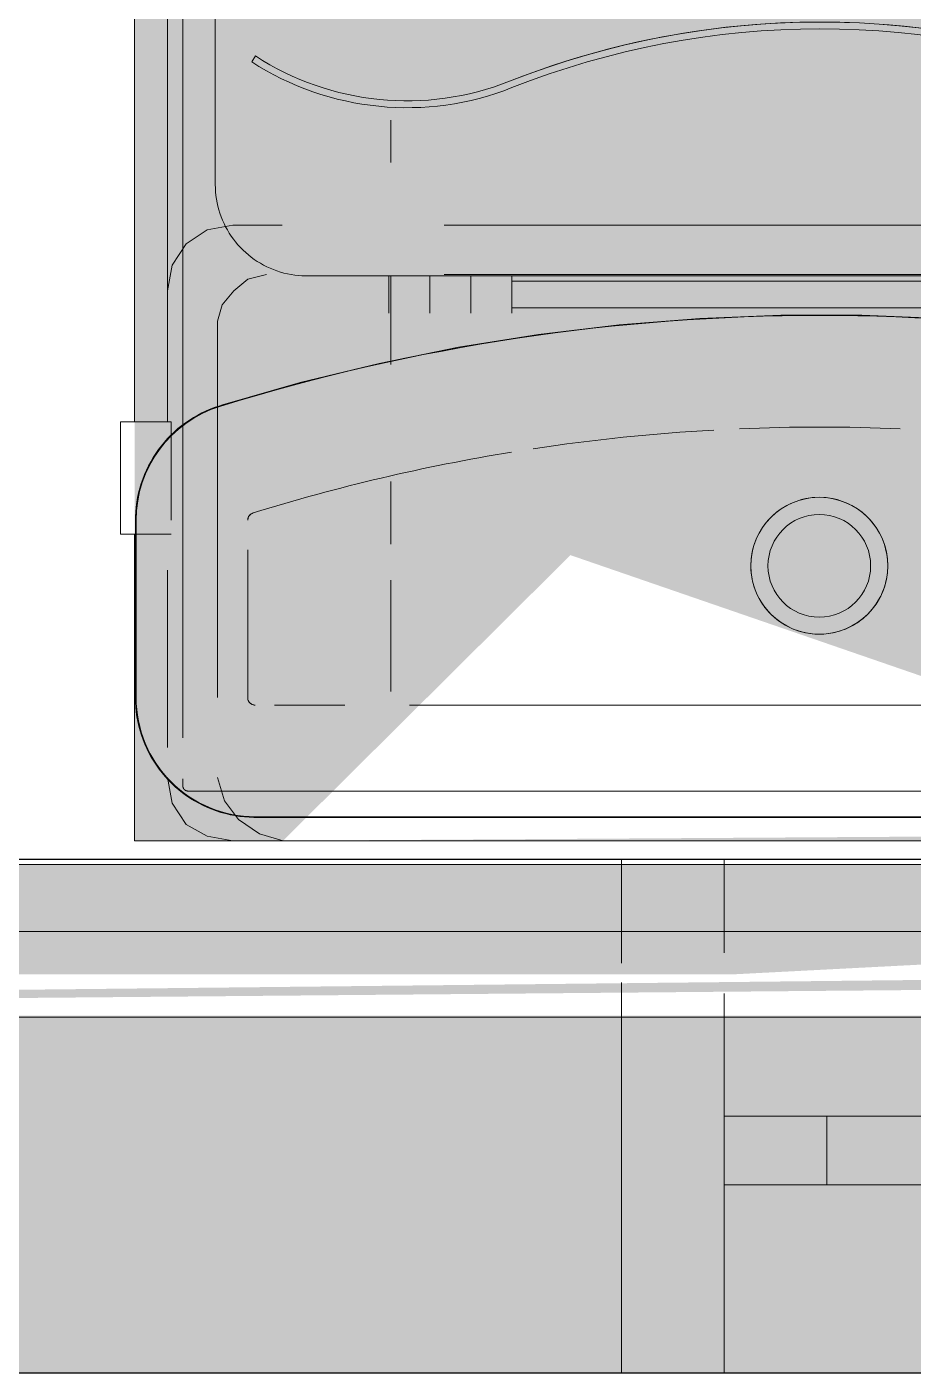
# Model space of a CAD drawing. Header units: metres. Extents: x 5 to 242, y -3 to 162.
# Drawn here: x 186.083 to 186.3419, y 80.4457 to 80.8389 of the extents above; entities that cross this region are included whole.
import ezdxf

# ---------------------------------------------------------------- set-up
doc = ezdxf.new("R2010")
doc.units = ezdxf.units.M
doc.linetypes.add('IMPORT-Dashed _3_', pattern=[0.75, 0.5, -0.25])
doc.layers.add('1053_ARQ_BASE_MATADOURO_dwg', color=7, linetype='Continuous', lineweight=5, true_color=0x767676)
for name, color, linetype, lineweight in [('A-EQUIPAMENTOS', 7, 'Continuous', 5), ('A-PAREDE', 7, 'Continuous', 30), ('A-WALL', 7, 'Continuous', 9), ('A_lay', 7, 'Continuous', 5), ('A_PROJEÇÃO', 7, 'IMPORT-Dashed _3_', 5), ('P-PIPE', 7, 'Continuous', 5), ('P-SANR-FIXT', 7, 'Continuous', 5)]:
    doc.layers.add(name, color=color, linetype=linetype, lineweight=lineweight)

# ---------------------------------------------------------------- blocks, each defined once
blk = doc.blocks.new('UT_Bacia com caixa acoplada - UT_Bacia com caixa acoplada-V39-TÉRREO 1_20')
at = {"layer": 'P-SANR-FIXT', "color": 9, "true_color": 0xc0c0c0}
for p, q in [((0.1649999999997719, -0.01229811905160714), (-0.1650000000001877, -0.01229811905160714)), ((-0.1649999999999998, -0.01245945945945865), (0.165, -0.01245945945945865)), ((0.165, -0.01249999999999924), (-0.1649999999999998, -0.01249999999999924)), ((0.1672043461841086, -0.09040602553505615), (0.1672043461841085, -0.04729894077870246)), ((0.1672043461841087, -0.09040602553505615), (0.1672043461841086, -0.04729894077870244)), ((0.1997989407787032, -0.09910397061031756), (0.1997989407787032, -0.04729894077870239)), ((0.1998394813192438, -0.04729894077870239), (0.1998394813192439, -0.09910397061031756)), ((0.2000008217270745, -0.09910397061048262), (0.2000008217270745, -0.04729894077884037)), ((0.1861473656077662, -0.4288368561510854), (0.1861473656077662, -0.09910397061048262)), ((0.08999999999973698, -0.1610900000001306), (-0.0900000000001528, -0.1610900000001306)), ((0.08999999999999939, -0.1595600000000009), (0.08999999999999939, -0.1704400000000009)), ((0.08999999999999939, -0.1595600000000009), (0.08999999999999939, -0.1704400000000009)), ((0.08999999999999937, -0.1689100000000008), (0.08999999999999937, -0.1610900000000008)), ((0.08999999999999937, -0.1689100000000008), (0.08999999999999937, -0.1610900000000008)), ((0.1019999999999994, -0.1704400000000009), (0.1019999999999994, -0.1595600000000009)), ((0.1019999999999994, -0.1704400000000009), (0.1019999999999994, -0.1595600000000009)), ((0.1019999999999994, -0.1595600000000009), (0.1019999999999994, -0.1704400000000009)), ((0.1019999999999994, -0.1595600000000009), (0.1019999999999994, -0.1704400000000009)), ((0.1139999999999994, -0.1595600000000009), (0.1139999999999994, -0.1704400000000009)), ((0.1139999999999994, -0.1595600000000009), (0.1139999999999994, -0.1704400000000009)), ((0.1139999999999994, -0.1704400000000009), (0.1139999999999994, -0.1595600000000009)), ((0.1139999999999994, -0.1704400000000009), (0.1139999999999994, -0.1595600000000009)), ((0.1259999999999994, -0.1704400000000009), (0.1259999999999994, -0.1595600000000009)), ((0.1259999999999994, -0.1704400000000009), (0.1259999999999994, -0.1595600000000009)), ((-0.0900000000001528, -0.1689100000001756), (0.08999999999973698, -0.1689100000001756)), ((0.1499999999997926, -0.1704735377196816), (-0.1500000000002085, -0.1704735377196816)), ((0.1766577445154922, -0.4410690897938715), (0.1766577445154922, -0.1971312822353118)), ((0.1660384845797292, -0.2330115966159581), (0.164950215291877, -0.2346895924315421))]:
    blk.add_line(p, q, dxfattribs=at)
at = {"layer": 'P-SANR-FIXT', "color": 254, "true_color": 0xe0e0e0}
for p, q in [((0.1649999999997719, -0.02000242522449371), (-0.1650000000001877, -0.02000242522449371)), ((0.123910482490763, -0.02000242522449371), (0.1083004234524375, -0.02000242522449371)), ((0.1254039361194693, -0.2159388807706095), (0.1254039361194693, -0.203567555567029))]:
    blk.add_line(p, q, dxfattribs=at)
at = {"layer": 'P-SANR-FIXT', "color": 254, "true_color": 0xd3d3d3}
for p, q in [((0.1791942856514179, -0.02000242522449371), (0.1649999999997719, -0.02000242522449371)), ((0.1844164735785555, -0.02000242522449371), (0.1846403814983514, -0.02000242522449371)), ((0.1846620993287517, -0.02000242522449371), (0.1845408012871882, -0.02000242522449371)), ((0.1846620993287517, -0.02000242522449371), (0.1847214941382419, -0.02000361327908359)), ((0.1847214941382419, -0.02000361327908359), (0.1847807939287577, -0.02000717554234343)), ((0.1851293144336432, -0.02007782414622743), (0.1851853203684197, -0.0200976355106297)), ((0.1852947328530259, -0.02014389436723632), (0.1853479643664803, -0.02017026785508824)), ((0.1857275641405617, -0.02045289652179818), (0.1857680926447171, -0.02049633147577242)), ((0.1858437795863756, -0.02058788725375453), (0.1858788169411069, -0.02063586160794166)), ((0.1860464255538926, -0.02094949374987082), (0.1860668404103683, -0.02100528253475495)), ((0.1861473656077662, -0.02356000000010899), (0.1861473656077662, -0.02148769150357748)), ((0.1861473656077662, -0.09910397061048262), (0.1861473656077662, -0.03550016951460257)), ((0.1199188116889888, -0.04509459459459393), (-0.1198088111201021, -0.04509459459459392)), ((0.1199188116889889, -0.04509459459459381), (-0.1198088111201021, -0.04509459459459381)), ((0.1593711800684363, -0.04509459459459395), (0.1388199836378608, -0.04509459459459395)), ((0.1593711800684363, -0.04509459459459381), (0.1388199836378608, -0.04509459459459381)), ((0.1672043461841085, -0.04729894077870246), (0.1672043461841086, -0.09040602553505615)), ((0.1672043461841086, -0.04729894077870245), (0.1672043461841087, -0.09040602553505615)), ((0.1254039361194693, -0.1705494989545987), (0.1254039361194693, -0.1446237028165857)), ((0.164950215291877, -0.2346895924315421), (0.1660384845797293, -0.2330115966159581))]:
    blk.add_line(p, q, dxfattribs=at)
at = {"layer": 'P-SANR-FIXT', "color": 254, "true_color": 0xe9e9e9}
for p, q in [((-0.1198088111201021, -0.04509459459459392), (0.1199188116889888, -0.04509459459459393)), ((-0.1198088111201021, -0.04509459459459381), (0.1199188116889888, -0.04509459459459381)), ((0.1388199836378607, -0.04509459459459395), (0.1593711800684363, -0.04509459459459395)), ((0.1388199836378607, -0.04509459459459381), (0.1593711800684363, -0.04509459459459381)), ((0.1254039361194693, -0.08160507972351698), (0.1254039361194693, -0.04908992771113444)), ((0.1254039361194693, -0.110442718001934), (0.1254039361194693, -0.09214260642085756))]:
    blk.add_line(p, q, dxfattribs=at)
at = {"layer": 'P-SANR-FIXT', "color": 9, "true_color": 0xc0c0c0, "flags": 128}
for points in [[(0.2000008217270745, -0.04729894077884037), (0.1999728248028125, -0.04589928122195724), (0.1998888788194901, -0.04450186082181299), (0.1997491180725909, -0.04310891515291806), (0.1995537661493316, -0.04172267263121685), (0.1993031355714724, -0.04034535094897729), (0.1989976272945296, -0.03897915352721412), (0.1986377300660253, -0.03762626599015075), (0.1982240196452687, -0.03628885266941233), (0.1977571578805106, -0.0349690531408607), (0.1972378916508176, -0.03366897880238776), (0.1966670516715574, -0.0323907094955086), (0.1960455511650187, -0.03113629017844724), (0.1953743843990778, -0.02990772765438778), (0.1946546250977925, -0.02870698736147515), (0.1938874247223976, -0.02753599022789167), (0.1930740106296344, -0.02639660959942521), (0.1922156841086595, -0.02529066824188504), (0.1913138182990293, -0.02421993542550372), (0.1903698559930861, -0.02318612409444377), (0.1893853073298149, -0.02219088812632945), (0.1883617473767059, -0.02123581968630861), (0.1873008136111268, -0.0203224466802878), (0.1862042033012051, -0.01945223031004353), (0.1850736707894081, -0.01862656273630837), (0.183911024686306, -0.01784676485094078), (0.1827181249778438, -0.0171140841642773), (0.1814968800491719, -0.01642969280912257), (0.1802492436316887, -0.01579468566567393), (0.1789772116771754, -0.01521007860973696), (0.1776828191658158, -0.01467680688811288), (0.1763681368490707, -0.01419572362164308), (0.1750352679386335, -0.01376759844096978), (0.1736863447402215, -0.01339311625515147), (0.1723235252430117, -0.01307287615562818), (0.1709489896679112, -0.01280739045844712), (0.1695649369784031, -0.01259708388384788), (0.1681735813633943, -0.01244229287764265), (0.1667771486952523, -0.01234326507245078), (0.1653778729682985, -0.01230015889142142), (0.1649999999997719, -0.01229811905160714)], [(0.1753658744907516, -0.1325345878290856), (0.1766944510208137, -0.1320933224818762), (0.1780043189237469, -0.1315992812090906), (0.1792933826908026, -0.1310532543712943), (0.1805595800945728, -0.1304561154949115), (0.1818008854892232, -0.1298088198748588), (0.1830153130512626, -0.1291124030459181), (0.1842009199553067, -0.1283679791266601), (0.1853558094837259, -0.1275767390364039), (0.1864781340590889, -0.12673994859048), (0.1875660982016205, -0.1258589464751818), (0.1886179614009994, -0.124935142105872), (0.1896320409005574, -0.123970013372609), (0.1906067143888878, -0.1229651042753731), (0.1915404225969258, -0.1219220224542976), (0.1924316717902395, -0.1208424366179552), (0.1932790361605559, -0.1197280738732321), (0.194081160105707, -0.1185807169628914), (0.1948367603981362, -0.1174022014132484), (0.1955446282387766, -0.116194412597713), (0.196203631190203, -0.11495928272077), (0.1968127149880864, -0.1136987877266971), (0.1973709052283186, -0.1124149441387017), (0.197877308925509, -0.1111098058325659), (0.1983311159420227, -0.109785460751037), (0.1987316002832631, -0.108444027564092), (0.1990781212597525, -0.1070876522783336), (0.1993701245117154, -0.1057185048050113), (0.1996071428964402, -0.1043387754880552), (0.1997887972350938, -0.1029506715999527), (0.1999147969194044, -0.1015564138108042), (0.1999849403765493, -0.1001582326357571), (0.2000008217270745, -0.09910397061048262)], [(-0.1753658744910288, -0.1325345878290856), (-0.1526089801758157, -0.1390949596620516), (-0.1296079440471254, -0.1447400508453244), (-0.1063995628563222, -0.1494608304374629), (-0.08302096506223279, -0.1532497461980049), (-0.05950955143430838, -0.1561007366701844), (-0.03590293521861895, -0.158009240877254), (-0.0122388819655087, -0.1589722056196572), (0.01144475088794461, -0.1589880903592619), (0.03511007458128479, -0.1580568696837929), (0.05871922964503974, -0.1561800333477206), (0.08223444646754179, -0.1533605838887754), (0.1056181057180125, -0.1496030318247995), (0.1288327985301348, -0.1449133884373818), (0.1518413863474238, -0.1392991561555819), (0.1746070603375298, -0.1327693165533268), (0.1753658744907516, -0.1325345878290856)], [(0.1766577445154922, -0.1971312822353118), (0.1766364211632263, -0.1960652567812258), (0.1765724852192725, -0.1950009367405071), (0.176466038967275, -0.1939400247980446), (0.1763172526989532, -0.1928842181866901), (0.1761263644402145, -0.1918352059718787), (0.175893679571648, -0.1907946663493463), (0.1756195703396581, -0.1897642639604512), (0.1753044752603157, -0.1887456472292561), (0.1749488984184223, -0.1877404457252533), (0.1745534086613723, -0.1867502675563748), (0.1741186386880887, -0.1857766967964468), (0.1736452840378854, -0.1848212909511069), (0.1731341019774529, -0.1838855784657893), (0.1725859102887403, -0.1829710562809056), (0.1720015859617528, -0.1820791874368539), (0.171382063790601, -0.1812113987336403), (0.1707283348786252, -0.1803690784478136), (0.1700414450527307, -0.1795535741123973), (0.1693224931899862, -0.1787661903601644), (0.1685726294598095, -0.1780081868373946), (0.1677930534847914, -0.1772807761877661), (0.1669850124197416, -0.1765851221133133), (0.1661497989581039, -0.1759223375121723), (0.1652887492631089, -0.1752934826981742), (0.1644032408308693, -0.1746995637049886), (0.1634946902856973, -0.1741415306762725), (0.1625645511148509, -0.1736202763457755), (0.1616143113425693, -0.1731366346094106), (0.160645491149637, -0.1726913791905379), (0.1596596404419397, -0.1722852224029668), (0.158658336370092, -0.1719188140109826), (0.157643180806929, -0.171592740189794), (0.1566157977850788, -0.1713075225879264), (0.1555778308978039, -0.1710636174927382), (0.1545309406712902, -0.1708614151003087), (0.1534768019060263, -0.1707012388912905), (0.1524171009996088, -0.1705833451136285), (0.1513535332469561, -0.1705079223720058), (0.1502878001301255, -0.170475091326859), (0.1499999999997926, -0.1704735377196816)]]:
    blk.add_lwpolyline(points, dxfattribs=at)
at = {"layer": 'P-SANR-FIXT', "color": 254, "true_color": 0xe0e0e0, "flags": 128}
for points in [[(0.1213221542356063, -0.02000242522449371), (0.1283807902792138, -0.02000242522449371), (0.1351368343959097, -0.02000242522449371), (0.1415794783567147, -0.02000242522449371), (0.1476984153053283, -0.02000242522449371), (0.1534838562483408, -0.02000242522449371), (0.1589265457143589, -0.02000242522449371), (0.1640177765609744, -0.02000242522449371)], [(0.1761361094001229, -0.02000242522449371), (0.1780263364693143, -0.02000242522449371), (0.1796845832605668, -0.02000242522449371), (0.181108196933068, -0.02000242522449371), (0.1822949000085722, -0.02000242522449371)]]:
    blk.add_lwpolyline(points, dxfattribs=at)
at = {"layer": 'P-SANR-FIXT', "color": 254, "true_color": 0xd3d3d3, "flags": 128}
for points in [[(0.1640177765609744, -0.02000242522449371), (0.1687494039051831, -0.02000242522449371), (0.1691056121095509, -0.02000242522449371)], [(0.1691056121095509, -0.02000242522449371), (0.1716721765500515, -0.02000242522449371), (0.1740169260131963, -0.02000242522449371), (0.1761361094001229, -0.02000242522449371)], [(0.1822949000085722, -0.02000242522449371), (0.183242794015101, -0.02000242522449371), (0.1839503625245157, -0.02000242522449371), (0.1844164735785555, -0.02000242522449371)], [(0.1845408012871882, -0.02000242522449371), (0.1841771012139503, -0.02000242522449371), (0.1835715809516696, -0.02000242522449371), (0.1827252092032715, -0.02000242522449371), (0.1826626773281929, -0.02000242522449371)], [(0.1847807939287577, -0.02000717554234343), (0.1848399038333766, -0.02001310631516954), (0.1848987292885868, -0.02002139610977465), (0.184957176186339, -0.02003203166424173)], [(0.184957176186339, -0.02003203166424173), (0.185015151024158, -0.02004499596393871), (0.1850725610545607, -0.02006026826875477), (0.1851293144336432, -0.02007782414622743)], [(0.1851853203684197, -0.0200976355106297), (0.1852404892609739, -0.02011967066822526), (0.1852947328530259, -0.02014389436723632)], [(0.1853479643664803, -0.02017026785508824), (0.1854000986420324, -0.0201987489396739), (0.1854510522763896, -0.02022929205740966), (0.1855007437540866, -0.02026184834586547), (0.1855490935797163, -0.02029636572180061)], [(0.1855490935797163, -0.02029636572180061), (0.1855960244036465, -0.02033278896488228), (0.1856414611467662, -0.02037105980563174), (0.1856853311201034, -0.02041111701891478), (0.1857275641405617, -0.02045289652179818)], [(0.1857680926447171, -0.02049633147577242), (0.1858068517954063, -0.02054135239438001), (0.1858437795863756, -0.02058788725375453)], [(0.1858788169411069, -0.02063586160794166), (0.1859119078072097, -0.02068519870817054), (0.1859429992462381, -0.0207358196257288), (0.1859720415187956, -0.02078764337788707)], [(0.1859720415187956, -0.02078764337788707), (0.1859989881632639, -0.0208405870577737), (0.1860237960706505, -0.02089456596660584), (0.1860464255538926, -0.02094949374987082)], [(0.1860668404103683, -0.02100528253475495), (0.186085007980805, -0.02106184307103759), (0.1861008992009796, -0.02111908487392557)], [(0.1861008992009796, -0.02111908487392557), (0.1861144886482907, -0.02117691636882828), (0.1861257545822315, -0.0212352450377266), (0.186134678980289, -0.02129397756699727), (0.186141247564973, -0.02135301999724707), (0.1861454498280713, -0.02141227787328553), (0.1861472790468677, -0.02147165639492941)]]:
    blk.add_lwpolyline(points, dxfattribs=at)
at = {"layer": 'P-SANR-FIXT', "color": 9, "true_color": 0xc0c0c0}
for centre, radius, start, end in [((0.165, -0.04729894077870246), 0.03483948131924385, 4.325554366790383e-13, 90.00000000000038), ((0.165, -0.04729894077870246), 0.03479894077870322, 5.088887490341627e-14, 90.00000000000006), ((0.0002010592212973183, -0.08579894077870352), 0.01999999999999999, 7.060831392849006e-13, 180.0000000000002), ((0.0002010592212985027, -0.08579894077870355), 0.02000000000000002, 5.088887490341627e-13, 180.0000000000002), ((0.0002010592212973183, -0.08579894077870352), 0.01999999999999999, 60.00000000000009, 120), ((0.0002010592212984383, -0.08579894077870355), 0.01999999999999999, 60.00000000000082, 120.0000000000007), ((0.0002010592212974875, -0.08579894077870359), 0.01499999999999998, 6.933609205590465e-13, 180.0000000000001), ((0.000201059221297494, -0.08579894077870359), 0.01500000000000001, 2.099166089765921e-13, 179.9999999999997), ((0.0002010592212973183, -0.08579894077870352), 0.02000000000000001, 164.9999999999998, 179.9999999999998), ((0.0002010592212984383, -0.08579894077870355), 0.01999999999999999, 165.0000000000007, 180.0000000000006), ((0.0002010592212973183, -0.08579894077870352), 0.02000000000000001, 2.480832651541543e-13, 15.00000000000026), ((0.0002010592212984383, -0.08579894077870355), 0.02000000000000002, 9.144094709207615e-13, 15.00000000000091), ((0.0002010592212973183, -0.08579894077870352), 0.01999999999999999, 180.0000000000002, 5.088887490341627e-14), ((0.0002010592212973183, -0.08579894077870352), 0.02000000000000002, 179.9999999999998, 254.9999999999993), ((0.0002010592212984383, -0.08579894077870355), 0.02000000000000001, 180.000000000001, 255.0000000000008), ((0.0002010592212985027, -0.08579894077870355), 0.02000000000000002, 180.0000000000009, 5.088887490341627e-13), ((0.0002010592212974875, -0.08579894077870359), 0.01499999999999998, 180.0000000000001, 5.088887490341627e-14), ((0.000201059221297494, -0.08579894077870359), 0.015, 179.9999999999997, 359.9999999999992), ((0.0002010592212973183, -0.08579894077870352), 0.02000000000000002, 284.9999999999993, 359.9999999999992), ((0.0002010592212984383, -0.08579894077870355), 0.01999999999999999, 285.0000000000007, 9.796108418907631e-13), ((0.165, -0.0991039706103174), 0.03479894077870308, 287.2271624347441, 359.9999999999994), ((0.1650000000000001, -0.0991039706103174), 0.03483948131924375, 287.2271624347441, 1.653888434361028e-13), ((1.624300693947589e-15, 0.4330317257974887), 0.5919690886741391, 252.7728375652484, 287.2271624347505), ((1.658140291738164e-15, 0.4330317257974888), 0.5919285481335987, 252.7728375652481, 287.2271624347501), ((0.1206777970490052, -0.3029529656485584), 0.08336298384423607, 57.03445195537844, 111.5924867469914), ((0.1206777970490052, -0.3029529656485584), 0.08136298384423604, 57.03445195537801, 111.5924867469908), ((0.1206777970490052, -0.3029529656485584), 0.08136298384423603, 57.03445195537842, 111.5924867469904), ((6.728626816130802e-17, 0.001961168904827609), 0.2465634715555092, 248.407513253009, 291.5924867469887), ((6.728626816130802e-17, 0.001961168904827609), 0.2445634715555092, 248.4075132530095, 291.5924867469886)]:
    blk.add_arc(centre, radius, start, end, dxfattribs=at)
at = {"layer": 'P-SANR-FIXT', "color": 254, "true_color": 0xd3d3d3}
for centre, radius, start, end in [((0.165, -0.04729894077870246), 0.002204346184108559, 75.00000000000018, 90.00000000000072), ((0.165, -0.04729894077870246), 0.002204346184108624, 1.78111062161957e-13, 90.00000000000018), ((0.165, -0.04729894077870246), 0.002204346184108627, 2.735277026058625e-13, 90.00000000000027), ((0.165, -0.04729894077870246), 0.00220434618410856, 59.99999999999969, 75.00000000000018), ((0.165, -0.04729894077870246), 0.002204346184108552, 59.99999999999987, 75.00000000000088), ((0.165, -0.04729894077870246), 0.002204346184108571, 44.99999999999987, 59.99999999999983), ((0.165, -0.04729894077870246), 0.002204346184108584, 45.00000000000025, 60.00000000000012), ((0.165, -0.04729894077870246), 0.00220434618410857, 29.99999999999942, 44.99999999999981), ((0.165, -0.04729894077870246), 0.002204346184108571, 29.99999999999999, 45.00000000000019), ((0.165, -0.04729894077870246), 0.002204346184108552, 14.99999999999949, 29.99999999999929), ((0.165, -0.04729894077870246), 0.002204346184108584, 15.00000000000002, 30.00000000000006), ((0.165, -0.04729894077870246), 0.002204346184108549, 359.9999999999989, 14.9999999999996), ((0.0002010592212973183, -0.08579894077870352), 0.02, 15.00000000000027, 60.00000000000011), ((0.0002010592212984383, -0.08579894077870355), 0.02000000000000002, 15.00000000000093, 60.0000000000009), ((0.0002010592212973183, -0.08579894077870352), 0.02000000000000002, 134.9999999999999, 164.9999999999998), ((0.0002010592212984383, -0.08579894077870355), 0.01999999999999999, 135.0000000000007, 165.0000000000007), ((1.632760593395233e-15, 0.4330317257974887), 0.5593339535390045, 279.2687003797514, 287.2271624347505), ((1.632760593395233e-15, 0.4330317257974887), 0.5593339535390046, 279.2687003797511, 287.2271624347502), ((0.1650000000000001, -0.0991039706103174), 0.002204346184108624, 287.2271624347434, 359.9999999999993), ((0.1650000000000001, -0.0991039706103174), 0.002204346184108624, 287.2271624347434, 359.9999999999993), ((0.1650000000000001, -0.0991039706103174), 0.002204346184108482, 287.2271624347522, 316.3362974608517), ((0.1650000000000001, -0.0991039706103174), 0.002204346184108494, 287.227162434752, 301.7817299478007), ((0.1650000000000001, -0.0991039706103174), 0.002204346184108457, 301.7817299478011, 316.3362974608507), ((0.1650000000000001, -0.0991039706103174), 0.002204346184108461, 316.3362974608506, 330.8908649739006), ((0.1650000000000001, -0.0991039706103174), 0.002204346184108453, 316.336297460852, 330.8908649739009), ((0.1650000000000001, -0.0991039706103174), 0.002204346184108467, 330.8908649739004, 345.4454324869503), ((0.1650000000000001, -0.0991039706103174), 0.002204346184108483, 330.8908649739004, 345.4454324869503), ((0.1650000000000001, -0.0991039706103174), 0.002204346184108477, 345.4454324869503, 0), ((0.1650000000000001, -0.0991039706103174), 0.002204346184108472, 345.4454324869506, 5.311526318044073e-13), ((0.0002010592212973183, -0.08579894077870352), 0.02, 254.9999999999993, 284.9999999999993), ((0.0002010592212984383, -0.08579894077870355), 0.01999999999999999, 255.0000000000008, 285.0000000000008), ((1.632760593395233e-15, 0.4330317257974887), 0.5593339535390044, 273.1808030002777, 278.613581217375), ((1.632760593395233e-15, 0.4330317257974887), 0.5593339535390044, 273.1808030002773, 278.6135812173746), ((1.632760593395233e-15, 0.4330317257974887), 0.5593339535390043, 267.5980336364486, 272.413791988094), ((1.632760593395233e-15, 0.4330317257974887), 0.5593339535390043, 267.5980336364483, 272.4137919880937), ((0.1206777970490052, -0.3029529656485584), 0.08336298384423603, 57.03445195537769, 111.5924867469907), ((6.728626816130802e-17, 0.001961168904827609), 0.2445634715555092, 248.4075132530101, 291.5924867469892), ((6.728626816130802e-17, 0.001961168904827609), 0.2465634715555093, 259.2037566265041, 291.5924867469886)]:
    blk.add_arc(centre, radius, start, end, dxfattribs=at)
at = {"layer": 'P-SANR-FIXT', "color": 254, "true_color": 0xe9e9e9}
for centre, radius, start, end in [((0.165, -0.04729894077870246), 0.002204346184108559, 75.00000000000095, 90.0000000000008), ((1.632760593395233e-15, 0.4330317257974887), 0.559333953539004, 279.2687003797519, 287.2271624347509), ((1.632760593395233e-15, 0.4330317257974887), 0.5593339535390041, 279.2687003797515, 287.2271624347505), ((1.632760593395233e-15, 0.4330317257974887), 0.5593339535390043, 273.1808030002781, 278.6135812173753), ((1.632760593395233e-15, 0.4330317257974887), 0.5593339535390043, 273.1808030002778, 278.613581217375), ((1.632760593395233e-15, 0.4330317257974887), 0.5593339535390043, 267.598033636449, 272.4137919880944), ((1.632760593395233e-15, 0.4330317257974887), 0.5593339535390043, 267.5980336364486, 272.413791988094)]:
    blk.add_arc(centre, radius, start, end, dxfattribs=at)
at = {"layer": 'P-SANR-FIXT', "color": 254, "true_color": 0xe0e0e0}
for centre, radius, start, end in [((0.165, -0.04729894077870246), 0.002204346184108559, 359.9999999999993, 14.99999999999991), ((0.0002010592212973183, -0.08579894077870352), 0.02000000000000002, 119.9999999999999, 134.9999999999999), ((0.0002010592212984383, -0.08579894077870355), 0.01999999999999999, 120.0000000000007, 135.0000000000007)]:
    blk.add_arc(centre, radius, start, end, dxfattribs=at)
blk = doc.blocks.new('1053_ARQ_BASE_MATADOURO_dwg_acoplada-4039626-TÉRREO 1_20')
at = {"layer": 'A-EQUIPAMENTOS', "true_color": 0xe2e2e2}
h = blk.add_hatch(color=254, dxfattribs=at)
h.paths.add_polyline_path([(0.1710601900847261, -0.005489760030884645), (0.1997696631791663, -0.01642663027895924), (0.1898451443980765, -0.4911843262677378), (0.1579562818676419, -0.5759980345190332), (0.08918642118988901, -0.637283153785411), (-0.004604764457962302, -0.6654436048154275), (-0.08546827068785606, -0.6454625930488336), (-0.09605990574519783, -0.6328334535905481), (-0.1584167899790649, -0.5759980352285624), (-0.2002433995232266, -0.4707341524179945), (-0.2002302685026036, -0.005489825880225362), (0.1632537933025276, -0.005489761415360591)])
h.paths.add_polyline_path([(-0.1568787479349812, -0.005489818191695485), (-0.07291135219873213, -0.08890039078511272), (0.1632537936662324, -0.007540418684230827), (-0.02455669342816546, -0.006337403597404773)])
at = {"layer": 'A-EQUIPAMENTOS', "color": 9, "true_color": 0xc3c3c3}
for p, q in [((-0.1892933753604655, -0.01642663219998285), (-0.1906604850182594, -0.02394573531667083)), ((-0.190660485018398, -0.03268917730712238), (-0.1906604850182594, -0.08453328336036485)), ((-0.1760182858092303, -0.1257954048071348), (-0.1760182858092303, -0.099104001827896)), ((-0.1760182858092303, -0.099104001827896), (-0.1760182858092303, -0.1572389269316805)), ((-0.1760182858092303, -0.1572389269316805), (-0.1746511761517137, -0.1620238107331274)), ((-0.1746511761517137, -0.1620238107331274), (-0.1712334020075756, -0.1661251397060238)), ((-0.1712334020075756, -0.1661251397060238), (-0.1671320730348871, -0.169542913849954)), ((-0.1671320730348871, -0.169542913849954), (-0.1616636344044047, -0.1709100235075399))]:
    blk.add_line(p, q, dxfattribs=at)
at = {"layer": 'A-EQUIPAMENTOS', "color": 254, "true_color": 0xd5d5d5}
for p, q in [((-0.1760182858092303, -0.04729897199625375), (-0.1760182858092303, -0.099104001827896)), ((-0.2004605052430445, -0.095035437511278), (-0.189523627982357, -0.095035437511278))]:
    blk.add_line(p, q, dxfattribs=at)
at = {"layer": 'A-EQUIPAMENTOS', "color": 253, "true_color": 0xaaaaaa}
blk.add_line((-0.1906604850184977, -0.4897107035868942), (-0.1906604850184977, -0.1626860492531819), dxfattribs=at)
at = {"layer": 'A-EQUIPAMENTOS', "color": 253, "true_color": 0xaaaaaa, "flags": 128}
for points in [[(-0.2002302526212916, -0.4897107035869385), (-0.2002302526212916, -0.1278460692934097), (-0.2043315815941187, -0.127846069293479), (-0.2043315815941187, -0.0950354375113473), (-0.2002302526214302, -0.095035437511278), (-0.2002302526214302, -0.005489754939226077), (-0.1758182758470433, -0.005489754939226077), (-0.1743064813424491, -0.005489754939156774), (-0.1722558168559663, -0.005489754939156774), (-0.1700770061750111, -0.005489754939226077), (-0.162686049252934, -0.005489754939226077), (2.772139851003885e-13, -0.005489754939156774), (0.1640531589110051, -0.005489754939156774), (0.1715111766027952, -0.005489754939156774), (0.1977190828922732, -0.005489754939226077), (0.1997697473786175, -0.005489754939156774), (0.1997697473786175, -0.007251202221284075), (0.1997697473786175, -0.009217759092058441), (0.1997697473786175, -0.04729890534922979)], [(-0.1715209498119177, -0.005489754939226077), (-0.1790400529287443, -0.006856864596742708), (-0.1851920463879156, -0.0102746387408115), (-0.1892933753604655, -0.01642663219998285)], [(-0.1568787506030272, -0.005489754939156774), (-0.1637142988908876, -0.007540419425570326), (-0.169866292350059, -0.01164174839825882), (-0.1702182563588322, -0.01211103374335908)], [(-0.189523627982357, -0.09910400422309414), (-0.1895236279822184, -0.127846069293479), (-0.2004605052429059, -0.1278460692934097)], [(-0.1906604850182594, -0.1278460692934097), (-0.1906604850182594, -0.1661251397059545), (-0.1892933753606041, -0.1736442428227118), (-0.185192046387777, -0.1797962362818831), (-0.1790400529286057, -0.1838975652546409)]]:
    blk.add_lwpolyline(points, dxfattribs=at)
at = {"layer": 'A-EQUIPAMENTOS', "color": 9, "true_color": 0xc3c3c3, "flags": 128}
for points in [[(-0.1702182563588322, -0.01211103374335908), (-0.173967621322886, -0.01711018702867186), (-0.1760182858093689, -0.02394573531667083)], [(-0.1790400529286057, -0.1838975652546409), (-0.1715209498119177, -0.1852646749122961), (-0.1571461727277711, -0.1852646749122961)]]:
    blk.add_lwpolyline(points, dxfattribs=at)
at = {"layer": 'A-EQUIPAMENTOS', "color": 254, "true_color": 0xd5d5d5, "flags": 128}
for points in [[(-0.1097812458767814, -0.1709100235074706), (-0.02426911381670652, -0.1709100235075399), (-0.0002302526213370584, -0.1709100235075399), (0.02380860857417101, -0.1709100235074706), (0.1055043720043421, -0.1709100235074706)], [(-0.1097812433309868, -0.1852646749121575), (-0.02455666162104863, -0.1852646749122961), (-0.0002302526213370584, -0.1852646749122961), (0.02409615637837451, -0.1852646749122961), (0.1055043745501367, -0.1852646749122268)]]:
    blk.add_lwpolyline(points, dxfattribs=at)
blk = doc.blocks.new('1053_ARQ_BASE_MATADOURO_dwg_arq geral tgov-4039641-TÉRREO 1_20')
at = {"layer": 'A_lay', "true_color": 0xaaaaaa}
h = blk.add_hatch(dxfattribs=at)
h.set_pattern_fill('FP_8', color=253, style=0, pattern_type=2)
h.set_pattern_definition([(90, (-0.43, 0), (-0.6125, 3.750480822388769e-17), []), (180, (-0.43, 0), (-7.500961644777538e-17, -0.6125), [])])
h.paths.add_polyline_path([(30.45135993058863, -2.584848027676195), (30.76345195283889, -2.572539985487746), (30.74766419509243, -2.56639204733056), (30.52698531870283, -2.509715163616725), (30.45341532448195, -2.582797365262857)])
h.paths.add_polyline_path([(28.84005279478163, -2.59033772349337), (28.85370330945339, -2.54323199359505), (28.85640653630269, -2.59033772349337), (29.24822966556543, -2.59033772349337), (29.24822966556543, -1.3603377230464), (28.81753133192513, -1.778167526116999), (28.80982346122629, -1.770459655671398), (29.24822966556543, -1.340337723493412), (29.54822966561214, -1.346195587888156), (29.54822966561228, -1.3603377230464), (29.26822966558406, -1.3603377230464), (29.26822966558406, -2.59033772349337), (30.14822966558871, -2.580063052475287), (30.14822966558871, -1.3603377230464), (29.72396559687341, -1.784601790830404), (29.70982346124972, -1.770459655671883), (30.14822966558857, -1.340337723493412), (30.2623718011893, -1.346195587888156), (30.6079992948502, -1.707674874692616), (30.60178305616152, -1.713891113176722), (30.24822966742807, -1.360337724908931), (30.16822966560735, -1.3603377230464), (30.16822966560735, -2.590337723493024), (30.40799939607521, -2.567311155746455), (30.41820388118748, -2.097990869709961), (30.44981277353388, -2.014339805767708), (30.51858262361762, -1.953054674613216), (30.61592519178534, -1.92608732079235), (30.65405675880409, -1.936538020983819), (30.7361972746959, -1.980255793894752), (30.78756765724972, -2.055517881236328), (30.80799932581718, -2.119387744141731), (30.80799941195643, -2.578783549192767), (31.04720073472733, -2.580063141882203), (31.04720073472733, -1.360337724908931), (30.84822966554205, -1.360337724908931), (30.84822966554233, -1.340337725356151), (30.86822966556083, -1.340337725356082), (30.86822966556083, -0.9803377259522433), (30.59822966554207, -0.7203377243129282), (30.59822963857428, 0.7096622213723839), (28.44822966563532, 0.7096622213723839), (28.44822966563532, -0.5203377231953162), (29.74655514128981, -0.5203377231953162), (29.74655514128981, -0.540337722748304), (28.44822966749793, -0.5403377246109742), (28.44822966563532, -1.340337723493412), (28.64822966558871, -1.346195587888156), (28.64822966558871, -1.3603377230464), (28.44822966563532, -1.3603377230464), (28.44822966563532, -2.59033772349337), (28.79899954142287, -2.59033772349337)])
h.paths.add_polyline_path([(29.54930888942919, -2.584847933124811), (29.86140999629512, -2.572539986336437), (29.84562216787893, -2.566391957923644), (29.62494320148515, -2.509715163616725), (29.55137325356857, -2.582797275855941)])
h.paths.add_polyline_path([(29.26822966558406, -2.59033772349337), (29.50595736886157, -2.567318658695845), (29.51616185384978, -2.097990780334994), (29.5477707462038, -2.014339716360723), (29.62071925317534, -1.944875145602805), (29.70158275586162, -1.924894119494962), (29.75214450561579, -1.931542100207899), (29.86414381805065, -2.014339660960617), (29.90595729860353, -2.119235540060536), (29.90595738474279, -2.578778931919195), (29.8694414306667, -2.58484800406581), (29.49236242317158, -2.585960211195833)])
h.paths.add_polyline_path([(28.84822966554389, -2.447849694610958), (28.84005279479369, -2.336813848257499), (28.84822966554389, -2.28836770349265), (28.85640653629188, -2.305361665785167), (28.85370330945339, -2.413922048058023)])
h.paths.add_polyline_path([(28.84005279478814, -2.305361665785167), (28.80982346122629, -2.292867857045989), (28.83455464315131, -2.301346700123581)])
h.paths.add_polyline_path([(28.90886239910491, -2.222328155429819), (28.86407571375929, -2.180331684099847), (28.89745978966144, -2.202349331300853), (28.90599017772426, -2.216241554103171)])
at = {"layer": 'A-PAREDE', "color": 253, "true_color": 0xaaaaaa}
for p, q in [((31.04822966561187, -2.590337723493576), (28.44822966563516, -2.590337723493576)), ((31.04822966561187, -2.740337723866105), (28.44822966563516, -2.740337723866105))]:
    blk.add_line(p, q, dxfattribs=at)
at = {"layer": 'A_PROJEÇÃO', "color": 253, "true_color": 0xaaaaaa}
blk.add_line((29.64822966558876, -2.620602485429912), (29.64822966558876, -2.59033772349337), dxfattribs=at)
at = {"layer": 'A_PROJEÇÃO', "color": 253, "true_color": 0xaaaaaa, "flags": 128}
for points in [[(29.64822966558876, -2.59033772349337), (29.67822966550029, -2.59033772349337), (29.67822966550029, -2.617587723493732)], [(29.67822966550029, -2.629445250496913), (29.67822966550029, -2.740337723865947), (29.64822966558876, -2.740337723865947), (29.64822966558876, -2.626285964903886)]]:
    blk.add_lwpolyline(points, dxfattribs=at)
blk.add_lwpolyline([(29.67822966550012, -2.665337722748518), (29.67822966550012, -2.685337724164129), (29.70822966552806, -2.685337724164129), (29.70822966552806, -2.665337722748518), (30.11822966556065, -2.665337722748518), (30.11822966556065, -2.685337724164129), (29.70822966552806, -2.685337724164129), (29.70822966552806, -2.665337722748518)], close=True, dxfattribs=at)
at = {"extrusion": (0, 0, -1), "zscale": -1, "rotation": 179.9999898619997}
blk.add_blockref('1053_ARQ_BASE_MATADOURO_dwg_acoplada-4039626-TÉRREO 1_20', (-29.70618763833771, -2.590337723493768), dxfattribs=at)
blk = doc.blocks.new('1053_ARQ_BASE_MATADOURO_dwg-3625622-TÉRREO 1_20')
blk.add_blockref('1053_ARQ_BASE_MATADOURO_dwg_arq geral tgov-4039641-TÉRREO 1_20', (130.2097949645677, 83.1860339743535))

msp = doc.modelspace()

# ---------------------------------------------------------------- hatches: boundary and pattern name
at = {"layer": 'A-WALL', "true_color": 0xffd4aa, "transparency": 33554483}
h = msp.add_hatch(color=41, dxfattribs=at)
h.paths.add_polyline_path([(193.1567896733182, 80.44569625048727), (193.3067896732253, 80.44569625048727), (193.3067896732253, 80.59419625048731), (180.608289673295, 80.59419625048739), (180.608289673295, 80.44569625048734), (193.1067896704778, 80.44569625048727)])
h.paths.add_polyline_path([(180.9916495211326, 80.54612217728679), (180.7530689953626, 80.55496101205162), (180.756789673295, 80.57027032294408), (181.4402135657446, 80.56143148817927), (181.4402135657446, 80.54612217728679), (181.0563438183661, 80.54612217728679)])
h.paths.add_polyline_path([(184.8236042034415, 80.54612217728679), (184.2233657810785, 80.55496101205162), (184.2233657810785, 80.57027032294401), (184.9105103514603, 80.5614314881792), (184.9067896733183, 80.54612217728679), (184.8867896178859, 80.54612217728679)])
h.paths.add_polyline_path([(183.4037796727828, 80.54612217728679), (183.4037796727828, 80.57027032294401), (184.0915657644921, 80.5614314881792), (184.0915657644921, 80.54612217728679), (183.5155499689334, 80.54612217728679)])
h.paths.add_polyline_path([(181.6303086348507, 80.54612217728686), (181.5720135823309, 80.55496101205162), (181.5720135823309, 80.57027032294408), (182.2597996740402, 80.55976566216547), (182.2597996740402, 80.54612217728686), (182.0622677380857, 80.54612217728686)])
h.paths.add_polyline_path([(185.5968872375716, 80.5501221780309), (185.5037796732485, 80.55896101279572), (185.5145501854306, 80.5742703236882), (186.4988476450706, 80.56543148892338), (186.4988476450706, 80.5501221780309), (185.8567896732717, 80.5501221780309)])
h.paths.add_polyline_path([(186.6306476450707, 80.55012217803105), (186.6306476450707, 80.5742703236882), (187.4008896722841, 80.56543148892338), (187.4008896722841, 80.55012217803105), (186.7395815445961, 80.55012217803105)])
h.paths.add_polyline_path([(188.9581711259396, 80.55012217803105), (188.5643250399451, 80.55896101279586), (188.5643250399451, 80.5742703236882), (189.3329316995258, 80.56543148892338), (189.3329316995258, 80.55012217803105), (188.9595383222338, 80.55012217803105)])
h.paths.add_polyline_path([(188.432525039945, 80.55012217803105), (187.8137796733184, 80.55896101279586), (187.8137796733184, 80.5742703236882), (188.432525039945, 80.56543148892338), (188.432525039945, 80.55137093331231)])
h.paths.add_polyline_path([(189.9328771131869, 80.55012217803105), (189.4647316995257, 80.55896101279586), (189.4647316995257, 80.5742703236882), (189.9597996732952, 80.56543148892338), (189.9597996732952, 80.55012217803105)])
at = {"layer": 'P-PIPE', "true_color": 0x69503c}
for points in [[(186.2901909514919, 80.56219625085956), (186.4988476450706, 80.57302156840693), (186.4933271925554, 80.57426339582553), (185.5037796732485, 80.56543148892338), (185.5145501854306, 80.56219625085956), (186.1660160112714, 80.56219625085956)], [(185.5037796732485, 80.5501221780309), (186.4988476450706, 80.55896101279572), (186.4988476450706, 80.56219625085956), (185.5037796732485, 80.55137093331224)]]:
    msp.add_hatch(color=27, dxfattribs=at).paths.add_polyline_path(points)

# ---------------------------------------------------------------- linework, layer by layer
at = {"layer": 'A-WALL', "color": 253, "true_color": 0xaaaaaa}
for p, q in [((187.6557607424333, 80.59569625048718), (185.0557607424333, 80.59569625048721)), ((187.6572607424333, 80.59419625048717), (185.0557607424333, 80.59419625048719))]:
    msp.add_line(p, q, dxfattribs=at)
at = {"layer": 'P-PIPE'}
for p, q in [((186.4988476450706, 80.57469625085963), (185.5037796732485, 80.57469625085956)), ((185.5037796732485, 80.54969625085961), (186.4988476450706, 80.54969625085961))]:
    msp.add_line(p, q, dxfattribs=at)

# ---------------------------------------------------------------- block references
at = {"layer": '1053_ARQ_BASE_MATADOURO_dwg', "color": 253, "true_color": 0xaaaaaa}
msp.add_blockref('1053_ARQ_BASE_MATADOURO_dwg-3625622-TÉRREO 1_20', (26.39876504313851, 0), dxfattribs=at)
at = {"layer": 'P-SANR-FIXT', "color": 9, "true_color": 0xc0c0c0, "rotation": 180}
msp.add_blockref('UT_Bacia com caixa acoplada - UT_Bacia com caixa acoplada-V39-TÉRREO 1_20', (186.3147476450704, 80.59569625085973), dxfattribs=at)

doc.saveas('drawing.dxf')
